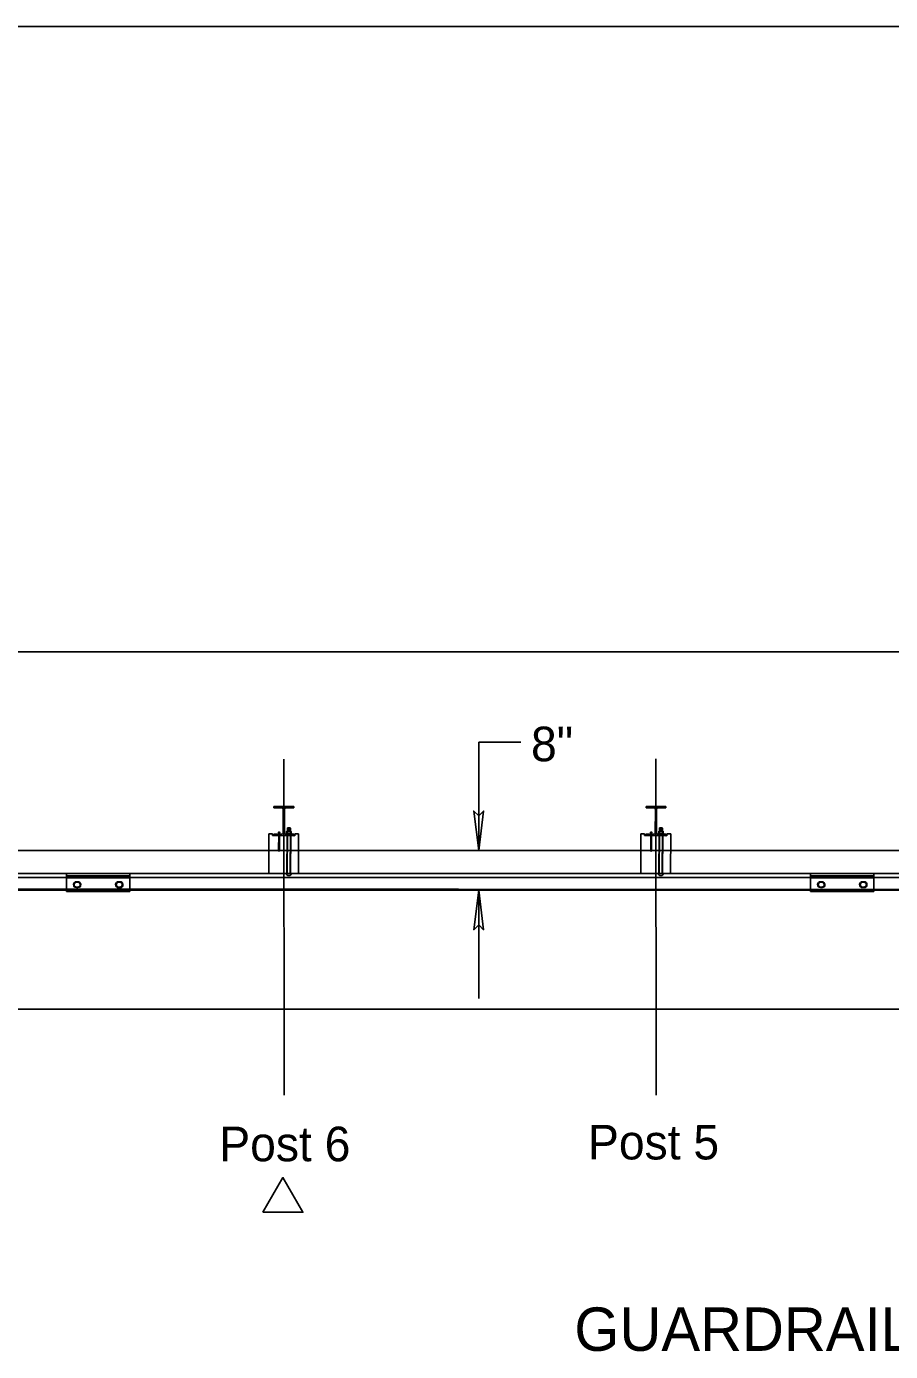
# Model space of a CAD drawing. Extents: x -1700 to 1700, y -1137 to 1100.
# Drawn here: x -556 to -119, y -345 to 325 of the extents above; entities that cross this region are included whole.
import ezdxf

# ---------------------------------------------------------------- set-up
doc = ezdxf.new("R2010")
doc.units = 0
for name, color, linetype in [('227', 7, 'Continuous'), ('23', 7, 'Continuous'), ('25', 7, 'Continuous'), ('37', 7, 'Continuous'), ('42', 7, 'Continuous'), ('54', 7, 'Continuous'), ('56', 7, 'Continuous')]:
    doc.layers.add(name, color=color, linetype=linetype)

msp = doc.modelspace()

# ---------------------------------------------------------------- linework, layer by layer
at = {"layer": '227'}
msp.add_lwpolyline([(-1273.11, -91.89), (-1273.11, -172.21), (1491.87, -172.2), (591.41, 69.07), (365.58, 8.56), (287.67, 8.56), (287.67, -91.86), (-1273.11, -91.89)], dxfattribs=at)
at = {"layer": '23'}
for p, q in [((-535.68, -111.61), (-535.68, -104.75)), ((-519.4, -104.76), (-535.68, -104.75)), ((-503.56, -104.77), (-519.65, -104.76)), ((-503.57, -112.6), (-503.56, -103.47)), ((-503.56, -104.77), (-503.56, -103.47)), ((-159.1, -111.61), (-159.1, -104.74)), ((-142.81, -104.75), (-159.1, -104.74)), ((-126.98, -104.76), (-143.06, -104.75)), ((-126.98, -112.6), (-126.98, -103.46)), ((-126.98, -104.76), (-126.98, -103.46)), ((-519.48, -111.62), (-535.69, -111.61)), ((-503.56, -111.63), (-519.78, -111.62)), ((-142.9, -111.62), (-159.1, -111.61)), ((-126.98, -111.63), (-143.2, -111.62))]:
    msp.add_line(p, q, dxfattribs=at)
at = {"layer": '25'}
for p, q in [((-1273.11, 324.85), (139.25, 324.85)), ((-327.03, -37.14), (-327.03, -91.92)), ((-327.03, -37.14), (-305.72, -37.14)), ((-327.03, -166.74), (-327.03, -111.96))]:
    msp.add_line(p, q, dxfattribs=at)
for points in [[(-327.03, -74.42), (-324.53, -71.92), (-327.03, -91.92), (-329.53, -71.92)], [(-327.03, -129.46), (-329.53, -131.96), (-327.03, -111.96), (-324.53, -131.96)]]:
    msp.add_lwpolyline(points, close=True, dxfattribs=at)
at = {"layer": '37'}
for p, q in [((-1273.11, 8.56), (139.25, 8.56)), ((-425.53, -215.68), (-425.64, -45.7)), ((-237.24, -215.56), (-237.35, -45.58)), ((-1273.11, -91.89), (287.67, -91.86)), ((-895.76, -172.2), (1543.21, -172.2))]:
    msp.add_line(p, q, dxfattribs=at)
at = {"layer": '42'}
for p, q in [((-430.65, -69.59), (-420.61, -69.64)), ((-430.65, -70.28), (-430.65, -69.59)), ((-426.55, -70.3), (-430.65, -70.28)), ((-425.97, -83.07), (-425.92, -70.91)), ((-425.34, -70.91), (-425.4, -83.07)), ((-420.61, -70.32), (-424.71, -70.3)), ((-420.61, -69.64), (-420.61, -70.32)), ((-242.36, -70.28), (-242.36, -69.59)), ((-238.25, -70.3), (-242.36, -70.28)), ((-242.35, -69.59), (-232.31, -69.64)), ((-237.68, -83.07), (-237.63, -70.91)), ((-237.05, -70.91), (-237.1, -83.07)), ((-232.32, -70.32), (-236.42, -70.3)), ((-232.31, -69.64), (-232.32, -70.32)), ((-423.71, -80.35), (-423.86, -80.5)), ((-422.45, -80.35), (-423.71, -80.35)), ((-422.29, -80.51), (-422.45, -80.35)), ((-235.41, -80.35), (-235.57, -80.5)), ((-234.16, -80.35), (-235.41, -80.35)), ((-234, -80.51), (-234.16, -80.35)), ((-433.31, -103.48), (-433.22, -83.39)), ((-433.22, -83.39), (-431.34, -83.4)), ((-431.34, -84.34), (-431.34, -83.4)), ((-431.34, -84.34), (-420.04, -84.39)), ((-430.71, -84.34), (-430.71, -83.66)), ((-430.71, -83.66), (-426.6, -83.68)), ((-420.67, -84.39), (-430.71, -84.34)), ((-428.41, -83.6), (-428.44, -83.56)), ((-428.36, -83.62), (-428.41, -83.6)), ((-428.25, -83.65), (-428.36, -83.62)), ((-428.36, -83.67), (-428.36, -84.35)), ((-428.28, -91.73), (-428.25, -83.67)), ((-428.13, -83.66), (-428.25, -83.65)), ((-428.25, -83.67), (-428.25, -83.65)), ((-428.01, -83.66), (-428.13, -83.66)), ((-427.89, -83.66), (-428.01, -83.66)), ((-427.73, -83.62), (-427.89, -83.66)), ((-427.88, -91.73), (-427.84, -83.67)), ((-427.84, -83.67), (-427.84, -83.65)), ((-427.73, -83.67), (-427.73, -84.36)), ((-427.72, -83.62), (-427.67, -83.6)), ((-427.67, -83.6), (-427.64, -83.56)), ((-424.77, -83.68), (-420.67, -83.7)), ((-424.68, -83.37), (-421.51, -83.38)), ((-424.68, -83.69), (-424.68, -83.37)), ((-424.25, -82.29), (-424.25, -83.37)), ((-424.03, -83.37), (-424.12, -103.52)), ((-423.96, -103.52), (-423.87, -82.12)), ((-422.22, -82.13), (-423.96, -82.12)), ((-423.87, -82.12), (-423.86, -80.5)), ((-422.29, -80.77), (-423.87, -81.06)), ((-422.3, -80.99), (-423.87, -81.29)), ((-422.3, -81.22), (-423.87, -81.52)), ((-422.3, -81.45), (-423.87, -81.75)), ((-422.3, -81.68), (-423.87, -81.98)), ((-422.29, -80.51), (-423.86, -80.5)), ((-423.33, -80.51), (-423.86, -80.61)), ((-422.29, -80.54), (-423.86, -80.84)), ((-423.67, -83.38), (-423.67, -82.3)), ((-422.3, -81.91), (-423.42, -82.12)), ((-422.51, -83.38), (-422.51, -82.3)), ((-422.39, -103.52), (-422.3, -82.13)), ((-422.3, -82.13), (-422.29, -80.51)), ((-422.15, -83.38), (-422.24, -103.52)), ((-421.93, -82.31), (-421.93, -83.38)), ((-421.51, -83.7), (-421.51, -83.38)), ((-420.67, -83.7), (-420.67, -84.39)), ((-420.04, -83.45), (-420.04, -84.39)), ((-420.04, -83.45), (-418.16, -83.46)), ((-418.16, -83.46), (-418.24, -103.54)), ((-245.01, -103.48), (-244.93, -83.39)), ((-244.93, -83.39), (-243.04, -83.4)), ((-243.05, -84.34), (-243.04, -83.4)), ((-243.05, -84.34), (-231.75, -84.39)), ((-242.42, -84.34), (-242.42, -83.66)), ((-242.42, -83.66), (-238.31, -83.68)), ((-232.38, -84.39), (-242.42, -84.34)), ((-240.12, -83.6), (-240.15, -83.55)), ((-240.07, -83.62), (-240.12, -83.6)), ((-239.95, -83.65), (-240.07, -83.62)), ((-240.07, -83.67), (-240.07, -84.35)), ((-239.99, -91.73), (-239.95, -83.67)), ((-239.84, -83.66), (-239.95, -83.65)), ((-239.95, -83.67), (-239.95, -83.65)), ((-239.72, -83.66), (-239.84, -83.66)), ((-239.6, -83.65), (-239.72, -83.66)), ((-239.44, -83.62), (-239.6, -83.65)), ((-239.58, -91.73), (-239.55, -83.67)), ((-239.55, -83.67), (-239.55, -83.64)), ((-239.44, -83.67), (-239.44, -84.36)), ((-239.43, -83.62), (-239.38, -83.6)), ((-239.38, -83.6), (-239.34, -83.56)), ((-236.48, -83.68), (-232.38, -83.7)), ((-236.38, -83.37), (-233.21, -83.38)), ((-236.38, -83.68), (-236.38, -83.37)), ((-235.95, -82.29), (-235.96, -83.37)), ((-235.74, -83.37), (-235.83, -103.51)), ((-235.67, -103.52), (-235.58, -82.12)), ((-233.92, -82.13), (-235.66, -82.12)), ((-235.58, -82.12), (-235.57, -80.5)), ((-234, -81.22), (-235.58, -81.52)), ((-234.01, -81.45), (-235.58, -81.75)), ((-234.01, -81.68), (-235.58, -81.98)), ((-234, -80.51), (-235.57, -80.5)), ((-235.04, -80.51), (-235.57, -80.61)), ((-234, -80.54), (-235.57, -80.83)), ((-234, -80.76), (-235.57, -81.06)), ((-234, -80.99), (-235.57, -81.29)), ((-235.38, -83.37), (-235.37, -82.3)), ((-234.01, -81.91), (-235.13, -82.12)), ((-234.22, -83.38), (-234.21, -82.3)), ((-234.1, -103.52), (-234.01, -82.12)), ((-234.01, -82.12), (-234, -80.51)), ((-233.86, -83.38), (-233.94, -103.52)), ((-233.63, -82.3), (-233.64, -83.38)), ((-233.22, -83.7), (-233.21, -83.38)), ((-232.38, -83.7), (-232.38, -84.39)), ((-231.75, -83.45), (-231.75, -84.39)), ((-231.75, -83.45), (-229.86, -83.46)), ((-229.86, -83.46), (-229.95, -103.54)), ((-880.29, -103.48), (535.67, -103.47)), ((-880.29, -105.59), (498.62, -105.58)), ((-535.69, -112.58), (-535.68, -103.45)), ((-535.68, -103.45), (-519.48, -103.46)), ((-535.68, -105.72), (-519.4, -105.73)), ((-519.67, -105.73), (-503.56, -105.74)), ((-519.62, -103.46), (-503.56, -103.47)), ((-418.24, -103.48), (-433.31, -103.48)), ((-159.1, -112.58), (-159.1, -103.44)), ((-159.1, -103.44), (-142.89, -103.45)), ((-159.1, -105.72), (-142.81, -105.73)), ((-143.08, -105.73), (-126.98, -105.74)), ((-143.04, -103.45), (-126.98, -103.46)), ((-880.3, -111.05), (522.14, -111.94)), ((-880.3, -111.95), (381.21, -111.94)), ((-535.69, -112.58), (-519.45, -112.59)), ((-530.68, -110.65), (-529.86, -110.65)), ((-530.63, -107.93), (-529.87, -107.93)), ((-530.63, -110.38), (-529.87, -110.38)), ((-530.62, -107.66), (-529.88, -107.66)), ((-519.8, -112.59), (-503.57, -112.6)), ((-509.39, -110.66), (-508.56, -110.66)), ((-509.33, -107.68), (-508.58, -107.68)), ((-509.33, -107.94), (-508.58, -107.94)), ((-509.33, -110.39), (-508.58, -110.39)), ((-159.1, -112.58), (-142.86, -112.59)), ((-154.1, -110.64), (-153.27, -110.64)), ((-154.04, -107.66), (-153.29, -107.66)), ((-154.04, -107.93), (-153.29, -107.93)), ((-154.04, -110.38), (-153.29, -110.38)), ((-143.22, -112.59), (-126.98, -112.6)), ((-132.81, -110.66), (-131.98, -110.66)), ((-132.75, -107.94), (-131.99, -107.94)), ((-132.75, -110.39), (-132, -110.39)), ((-132.74, -107.67), (-132, -107.67))]:
    msp.add_line(p, q, dxfattribs=at)
for points in [[(-427.63, -82.76), (-427.65, -82.79), (-427.7, -82.81), (-427.79, -82.84), (-427.89, -82.85), (-428.01, -82.86), (-428.13, -82.86), (-428.24, -82.84), (-428.34, -82.82), (-428.41, -82.8), (-428.44, -82.77), (-428.44, -82.74), (-428.41, -82.71), (-428.34, -82.68), (-428.24, -82.66), (-428.13, -82.65), (-428.01, -82.65), (-427.89, -82.66), (-427.79, -82.67), (-427.7, -82.7), (-427.65, -82.72), (-427.63, -82.76)], [(-427.63, -82.85), (-427.65, -82.89), (-427.7, -82.91), (-427.79, -82.94), (-427.89, -82.95), (-428.01, -82.96), (-428.13, -82.95), (-428.24, -82.94), (-428.34, -82.92), (-428.41, -82.9), (-428.44, -82.87)], [(-427.64, -83.46), (-427.65, -83.49), (-427.71, -83.52), (-427.79, -83.54), (-427.89, -83.56), (-428.01, -83.56), (-428.13, -83.56), (-428.25, -83.55), (-428.34, -83.53), (-428.41, -83.5), (-428.44, -83.47), (-428.44, -83.44), (-428.41, -83.41), (-428.34, -83.39), (-428.25, -83.37), (-428.25, -83.37)], [(-427.84, -83.46), (-427.85, -83.48), (-427.9, -83.5), (-427.96, -83.51), (-428.04, -83.51), (-428.12, -83.51), (-428.19, -83.5), (-428.23, -83.48), (-428.25, -83.46), (-428.25, -83.46)], [(-427.84, -83.37), (-427.79, -83.38), (-427.71, -83.4), (-427.65, -83.43), (-427.64, -83.46)], [(-239.34, -82.75), (-239.36, -82.79), (-239.41, -82.81), (-239.49, -82.84), (-239.6, -82.85), (-239.72, -82.86), (-239.84, -82.86), (-239.95, -82.84), (-240.05, -82.82), (-240.11, -82.8), (-240.15, -82.77), (-240.15, -82.74), (-240.11, -82.71), (-240.05, -82.68), (-239.95, -82.66), (-239.84, -82.65), (-239.72, -82.65), (-239.6, -82.66), (-239.49, -82.67), (-239.41, -82.7), (-239.36, -82.72), (-239.34, -82.75)], [(-239.34, -82.85), (-239.36, -82.88), (-239.41, -82.91), (-239.49, -82.93), (-239.6, -82.95), (-239.72, -82.96), (-239.84, -82.95), (-239.95, -82.94), (-240.05, -82.92), (-240.11, -82.9), (-240.15, -82.87)], [(-239.34, -83.46), (-239.36, -83.49), (-239.41, -83.52), (-239.5, -83.54), (-239.6, -83.56), (-239.72, -83.56), (-239.84, -83.56), (-239.95, -83.55), (-240.05, -83.53), (-240.12, -83.5), (-240.15, -83.47), (-240.15, -83.44), (-240.12, -83.41), (-240.05, -83.38), (-239.95, -83.37), (-239.95, -83.37)], [(-239.55, -83.46), (-239.56, -83.48), (-239.61, -83.5), (-239.67, -83.51), (-239.75, -83.51), (-239.83, -83.51), (-239.89, -83.49), (-239.94, -83.48), (-239.95, -83.46), (-239.95, -83.46)], [(-239.55, -83.37), (-239.5, -83.38), (-239.41, -83.4), (-239.36, -83.43), (-239.34, -83.46)]]:
    msp.add_lwpolyline(points, dxfattribs=at)
for centre, radius, start, end in [((-423.96, -82.45), 0.327, 27.05119, 152.45131), ((-423.09, -83.16), 1.04, 55.68781, 123.79317), ((-422.22, -82.45), 0.327, 26.9991, 152.50339), ((-235.66, -82.45), 0.327, 27.05119, 152.45131), ((-234.8, -83.16), 1.04, 55.68781, 123.79317), ((-233.92, -82.45), 0.327, 26.9991, 152.50339), ((-423.17, -102.64), 1.88, 207.20813, 332.29437), ((-234.88, -102.64), 1.88, 207.20813, 332.29437), ((-530.64, -109.15), 1.49, 89.18988, 268.38484), ((-530.56, -109.15), 1.23, 92.88755, 267.04307), ((-529.9, -109.15), 1.49, 271.54578, 90.74074), ((-529.93, -109.15), 1.23, 272.88755, 87.04307), ((-509.35, -109.17), 1.49, 89.18988, 268.38484), ((-509.27, -109.17), 1.23, 92.88755, 267.04307), ((-508.6, -109.17), 1.49, 271.54578, 90.74074), ((-508.64, -109.17), 1.23, 272.88755, 87.04307), ((-154.06, -109.15), 1.49, 89.18988, 268.38484), ((-153.98, -109.15), 1.23, 92.88755, 267.04307), ((-153.31, -109.15), 1.49, 271.54578, 90.74074), ((-153.35, -109.15), 1.23, 272.88755, 87.04307), ((-132.76, -109.17), 1.49, 89.18988, 268.38484), ((-132.69, -109.17), 1.23, 92.88755, 267.04307), ((-132.02, -109.17), 1.49, 271.54578, 90.74074), ((-132.06, -109.17), 1.23, 272.88755, 87.04307)]:
    msp.add_arc(centre, radius, start, end, dxfattribs=at)
for centre, major_axis, start_param, end_param in [((-426.55, -70.91), (0.628, -0.003), 0, 1.570796), ((-424.72, -70.92), (-0.628, 0.003), 4.712389, 6.283185), ((-238.26, -70.91), (0.628, -0.003), 0, 1.570796), ((-236.42, -70.92), (-0.628, 0.003), 4.712389, 6.283185), ((-426.6, -83.07), (0.628, -0.003), 4.712389, 6.283185), ((-424.77, -83.07), (-0.628, 0.003), 0, 1.570796), ((-238.31, -83.06), (0.628, -0.003), 4.712389, 6.283185), ((-236.48, -83.07), (-0.628, 0.003), 0, 1.570796)]:
    msp.add_ellipse(centre, major_axis=major_axis, ratio=0.974295, start_param=start_param, end_param=end_param, dxfattribs=at)
for points in [[(-428.44, -82.87), (-428.44, -82.77)], [(-428.44, -83.56), (-428.44, -83.46)], [(-428.25, -83.46), (-428.24, -82.94)], [(-427.84, -82.94), (-427.84, -83.46)], [(-427.64, -83.46), (-427.64, -83.56)], [(-427.63, -82.76), (-427.63, -82.85)], [(-240.15, -82.87), (-240.15, -82.77)], [(-240.15, -83.55), (-240.15, -83.46)], [(-239.95, -83.46), (-239.95, -82.94)], [(-239.54, -82.94), (-239.55, -83.46)], [(-239.34, -82.75), (-239.34, -82.85)], [(-239.34, -83.46), (-239.34, -83.56)], [(-428.1, -92.31), (-428.28, -91.73)], [(-427.88, -91.73), (-428.06, -92.31)], [(-239.81, -92.31), (-239.99, -91.73)], [(-239.58, -91.73), (-239.77, -92.31)]]:
    msp.add_open_spline(points, degree=1, dxfattribs=at)
at = {"layer": '56'}
msp.add_lwpolyline([(-436.24, -274.81), (-426.13, -257.31), (-416.03, -274.81)], close=True, dxfattribs=at)

# ---------------------------------------------------------------- texts
at = {"layer": '25'}
msp.add_text('8"', height=17.5, rotation=359.96422, dxfattribs=at).set_placement((-300.56, -46.75))
for s, p in [('Post 6', (-458.32, -249.05)), ('Post 5', (-271.7, -248.13))]:
    msp.add_text(s, height=17.5, dxfattribs=at).set_placement(p)
at = {"layer": '54'}
msp.add_text('GUARDRAIL INSTALLATION', height=21.9631, dxfattribs=at).set_placement((-278.63, -344.95))

doc.saveas('drawing.dxf')
